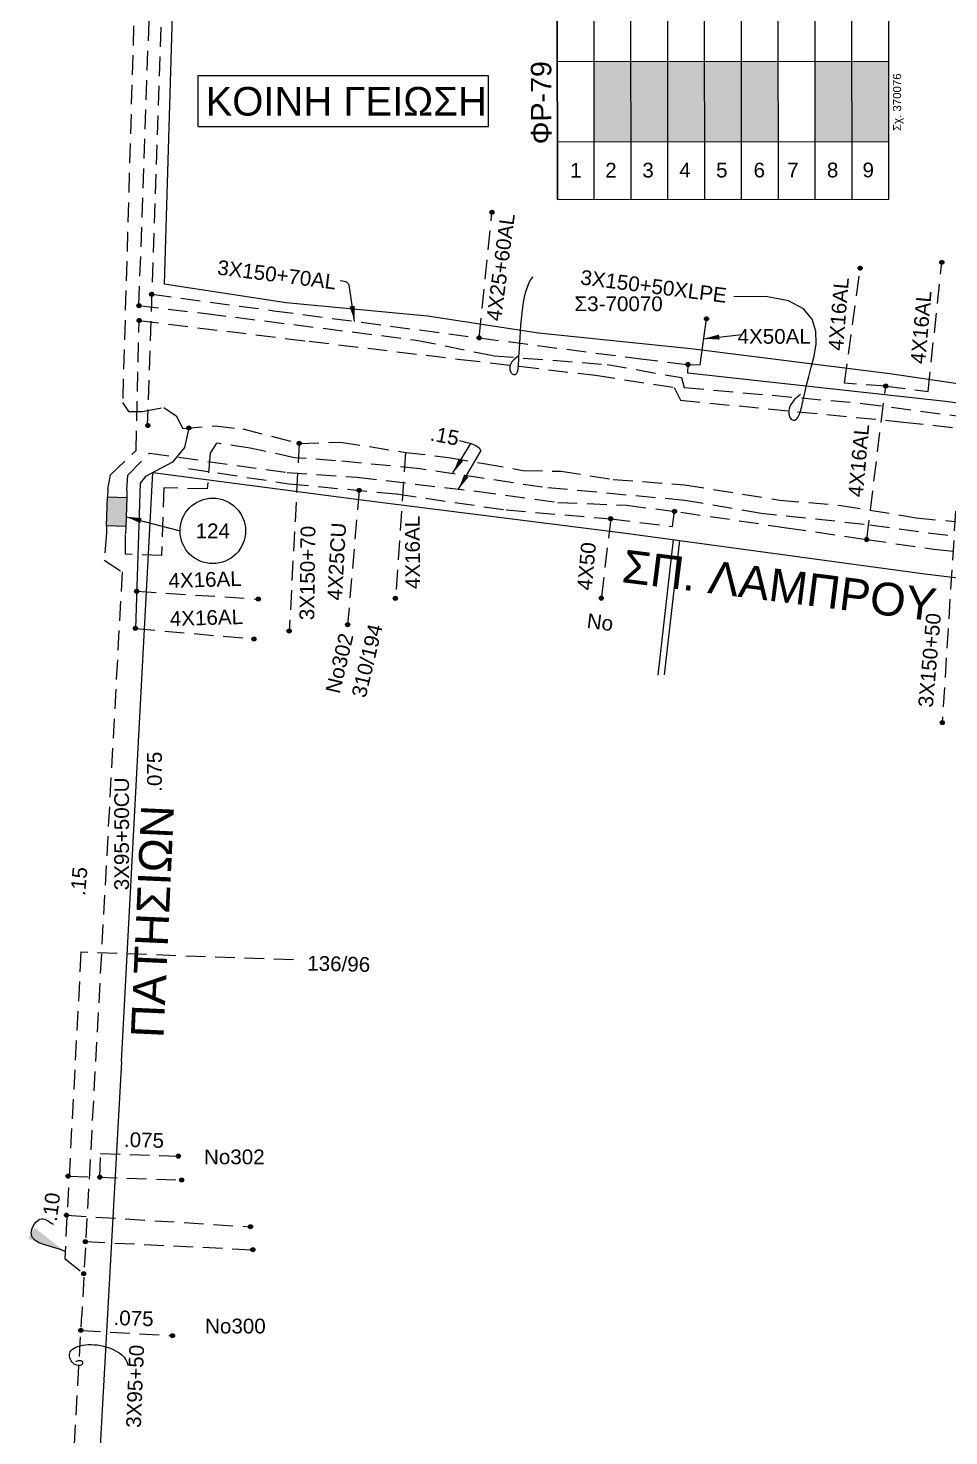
# Model space of a CAD drawing. Header units: millimetres. Extents: x 2893 to 4023, y 216 to 730.
# Drawn here: x 3013.5 to 3073.1, y 320.5 to 411.6 of the extents above; entities that cross this region are included whole.
import ezdxf
from ezdxf.enums import TextEntityAlignment as Align

# ---------------------------------------------------------------- set-up
doc = ezdxf.new("R2010")
doc.units = ezdxf.units.MM
doc.linetypes.add('DASHED', pattern=[19.05, 12.7, -6.35])
for name, color, linetype in [('Link Box 4 Διευθύνσεων', 7, 'Continuous'), ('Άγνωστα', 7, 'Continuous'), ('Ασφαλειοκιβώτια Χ.Τ 9 αναχωρήσεων', 7, 'Continuous'), ('Επιγραφές - Σχήματα', 7, 'Continuous'), ('Καλώδια ΧΤ   3x150+50AL XLPE', 7, 'DASHED'), ('Καλώδια ΧΤ   3x150+70 AL', 7, 'DASHED'), ('Καλώδια ΧΤ   3x95+50CU', 7, 'DASHED'), ('Συνδέσεις', 7, 'Continuous'), ('Υπόβαθρο ΔΕΗ', 7, 'Continuous'), ('Υπόγεια Καλώδια Δικτύου ΧΤ   .075', 7, 'DASHED'), ('Υπόγεια Καλώδια Δικτύου ΧΤ   .10', 7, 'DASHED'), ('Υπόγεια Καλώδια Δικτύου ΧΤ   .15', 7, 'DASHED'), ('Υπόγεια καλώδια Παροχών ΧΤ   4x16AL', 7, 'DASHED'), ('Υπόγεια καλώδια Παροχών ΧΤ   4x50AL', 7, 'DASHED')]:
    doc.layers.add(name, color=color, linetype=linetype)
doc.styles.add('arial', font='ARIAL.TTF')
doc.styles.get("Standard").update_dxf_attribs({"font": 'ARIAL.TTF'})
doc.linetypes.add('SYN_LINE', pattern='A,0.5,-0.0001,["/\\/\\/\\/",Standard,S=0.1,R=0,X=0,Y=-0.05],-0.25', length=0.7501)
doc.dimstyles.new('ISO-25', dxfattribs={"dimtxt": 2.5, "dimasz": 2.5, "dimexe": 1.25, "dimexo": 0.625, "dimtad": 1, "dimtxsty": 'Standard', "dimcen": 2.5, "dimadec": 0, "dimazin": 0, "dimtfac": 1, "dimtmove": 0, "dimatfit": 3, "dimfxl": 1, "dimarcsym": 0})

# ---------------------------------------------------------------- blocks, each defined once
blk = doc.blocks.new('LINK BOX 4 ΑΝΑΧΩΡΗΣΕΩΝ')
at = {"layer": 'Link Box 4 Διευθύνσεων', "ltscale": 40}
blk.add_hatch(color=256, dxfattribs=at).paths.add_polyline_path([(-3.54, 0), (-3.54, -4.67), (3.54, -4.67), (3.54, 0)])
for p, q in [((-3.54, 0), (-5.33, 0)), ((5.33, 0), (3.54, 0)), ((-3.54, -4.67), (-5.33, -4.67)), ((5.33, -4.67), (3.54, -4.67))]:
    blk.add_line(p, q, dxfattribs=at)
blk.add_lwpolyline([(-3.54, -4.67), (-3.54, 0), (3.54, 0), (3.54, -4.67)], close=True, dxfattribs=at)
blk = doc.blocks.new('_ΣΥΝΔΕΣΗ')
at = {"layer": 'Συνδέσεις', "linetype": 'SYN_LINE', "ltscale": 40}
blk.add_hatch(color=256, dxfattribs=at).paths.add_polyline_path([(-116.75, 2339.64, 1), (-117.75, 2339.64, 1)])
at = {"layer": 'Συνδέσεις'}
blk.add_circle((-117.25, 2339.64), 0.5, dxfattribs=at)
blk = doc.blocks.new('ΑΣΦΑΛΕΙΟΚΙΒΩΤΙΟ ΥΠΟΣΤΑΘΜΟΥ 9 ΑΝΑΧΩΡΗΣΕΩΝ')
at = {"layer": 'Ασφαλειοκιβώτια Χ.Τ 9 αναχωρήσεων', "ltscale": 40}
for p, q in [((-23.8, 40.36), (24.02, 40.36)), ((-9.72, 40.36), (-9.72, -40.64)), ((9.94, 40.36), (9.94, -40.64)), ((-23.8, 31.36), (24.02, 31.36)), ((-23.8, 22.36), (24.02, 22.36)), ((-23.8, 13.36), (24.02, 13.36)), ((-23.8, 4.36), (24.02, 4.36)), ((-23.8, -4.64), (24.02, -4.64)), ((-23.8, -13.64), (24.02, -13.64)), ((-23.8, -22.64), (24.02, -22.64)), ((-23.8, -31.64), (24.02, -31.64))]:
    blk.add_line(p, q, dxfattribs=at)
at = {"layer": 'Ασφαλειοκιβώτια Χ.Τ 9 αναχωρήσεων'}
blk.add_lwpolyline([(-23.8, -40.64), (24.02, -40.64), (24.02, 40.36), (-23.8, 40.36)], close=True, dxfattribs=at)
for s, p in [('1', (-18.45, 37.24)), ('2', (-18.45, 28.67)), ('3', (-18.45, 19.6)), ('4', (-18.45, 10.58)), ('5', (-18.45, 1.57)), ('6', (-18.45, -7.57)), ('7', (-18.45, -15.81)), ('8', (-18.45, -25.5)), ('9', (-18.45, -34.19))]:
    blk.add_text(s, height=3.6, rotation=270, dxfattribs=at).set_placement(p)
at = {"layer": 'Ασφαλειοκιβώτια Χ.Τ 9 αναχωρήσεων', "ltscale": 40}
for tag, height, p in [('ΟΝΟΜΑ', 5, (-0.16, 44.31)), ('ΚΕΙΜΕΝΟ 1', 2, (17.06, 35.59)), ('ΚΕΙΜΕΝΟ 2', 2, (17.06, 26.88)), ('ΚΕΙΜΕΝΟ 3', 2, (17.06, 17.69)), ('ΚΕΙΜΕΝΟ 4', 2, (17.06, 8.71)), ('ΚΕΙΜΕΝΟ 5', 2, (17.06, -0.13)), ('ΚΕΙΜΕΝΟ 6', 2, (17.06, -9.05)), ('ΚΕΙΜΕΝΟ 7', 2, (17.06, -18.13)), ('ΚΕΙΜΕΝΟ 8', 2, (17.06, -26.85)), ('ΚΕΙΜΕΝΟ 9', 2, (17.06, -35.99)), ('ΣΧ', 2, (-0.1, -42.64))]:
    blk.add_attdef(tag, text='', height=height, dxfattribs=at).set_placement(p, align=Align.MIDDLE_CENTER)

msp = doc.modelspace()

# ---------------------------------------------------------------- hatches: boundary and pattern name
at = {"layer": 'Άγνωστα'}
for color, points in [(6, [(3050.142, 404.273), (3052.527, 404.275), (3052.523, 409.483), (3050.138, 409.481)]), (85, [(3052.527, 404.275), (3054.912, 404.276), (3054.908, 409.485), (3052.523, 409.483)]), (190, [(3054.912, 404.276), (3057.297, 404.278), (3057.293, 409.486), (3054.908, 409.485)]), (17, [(3057.297, 404.278), (3059.681, 404.28), (3059.677, 409.488), (3057.293, 409.486)]), (30, [(3059.681, 404.28), (3062.066, 404.282), (3062.062, 409.49), (3059.677, 409.488)]), (4, [(3064.451, 404.284), (3066.836, 404.285), (3066.832, 409.494), (3064.447, 409.492)]), (2, [(3066.836, 404.285), (3069.221, 404.287), (3069.217, 409.495), (3066.832, 409.494)])]:
    msp.add_hatch(color=color, dxfattribs=at).paths.add_polyline_path(points)

# ---------------------------------------------------------------- linework, layer by layer
at = {"layer": 'Άγνωστα', "color": 6, "linetype": 'DASHED', "ltscale": 0.1}
for points in [[(3020.674, 393.668), (3020.674, 393.668), (3021.979, 430.433), (3026.165, 430.146), (3026.179, 430.454)], [(3027.415, 430.414), (3027.377, 429.477), (3022.873, 429.591), (3022.665, 428.83), (3021.215, 385.961), (3021.215, 385.961)]]:
    msp.add_lwpolyline(points, dxfattribs=at)
at = {"layer": 'Άγνωστα', "linetype": 'DASHED', "ltscale": 0.1}
msp.add_lwpolyline([(3042.699, 391.585), (3043.523, 399.71)], dxfattribs=at)
at = {"layer": 'Άγνωστα', "color": 85, "linetype": 'DASHED', "ltscale": 0.1}
for points in [[(3018.659, 381.763), (3018.842, 382.724), (3020.492, 384.304), (3020.687, 392.703)], [(3016.091, 337.329), (3023.435, 337.083)], [(3015.988, 334.802), (3027.896, 334.051)], [(3017.205, 333.092), (3028.048, 332.566)]]:
    msp.add_lwpolyline(points, dxfattribs=at)
at = {"layer": 'Άγνωστα'}
msp.add_lwpolyline([(3090.04, 379.139), (3090.139, 385.42), (3079.245, 386.629), (3072.894, 387.464), (3056.202, 389.305), (3056.223, 389.859)], dxfattribs=at)
at = {"layer": 'Άγνωστα', "color": 4}
msp.add_lwpolyline([(3023.902, 385.753), (3023.623, 384.493), (3022.838, 383.542), (3021.1, 382.617), (3020.75, 382.169), (3020.444, 372.777)], dxfattribs=at)
at = {"layer": 'Άγνωστα', "color": 4, "linetype": 'DASHED', "ltscale": 0.1}
msp.add_lwpolyline([(3031.047, 384.756), (3030.403, 372.605)], dxfattribs=at)
at = {"layer": 'Άγνωστα', "color": 17, "linetype": 'DASHED', "ltscale": 0.1}
for points in [[(3023.885, 383.133), (3030.377, 382.139), (3037.354, 381.482), (3044.441, 380.443), (3051.214, 379.876), (3055.217, 379.379), (3055.341, 380.356)], [(3034.931, 381.71), (3034.184, 373.015)], [(3051.214, 379.876), (3050.602, 374.736)]]:
    msp.add_lwpolyline(points, dxfattribs=at)
at = {"layer": 'Άγνωστα', "color": 30, "linetype": 'DASHED', "ltscale": 0.1}
msp.add_lwpolyline([(3073.535, 380.371), (3072.677, 366.684)], dxfattribs=at)
at = {"layer": 'Επιγραφές - Σχήματα', "color": 190}
msp.add_lwpolyline([(3024.481, 405.265), (3043.301, 405.266), (3043.301, 408.538), (3024.481, 408.537)], close=True, dxfattribs=at)
at = {"layer": 'Επιγραφές - Σχήματα'}
for points in [[(3045.25, 390.413), (3045.068, 390.273), (3044.927, 390.143), (3044.823, 390.023), (3044.75, 389.912), (3044.704, 389.81), (3044.679, 389.717), (3044.673, 389.632), (3044.678, 389.556), (3044.692, 389.487), (3044.713, 389.426), (3044.74, 389.372), (3044.771, 389.327), (3044.806, 389.288), (3044.843, 389.257), (3044.882, 389.234), (3044.921, 389.218), (3044.96, 389.209), (3044.998, 389.207), (3045.034, 389.214), (3045.069, 389.23), (3045.101, 389.254), (3045.131, 389.289), (3045.157, 389.333), (3045.18, 389.388), (3045.198, 389.455), (3045.214, 389.537), (3045.227, 389.639), (3045.239, 389.764), (3045.25, 389.918), (3045.262, 390.104), (3045.274, 390.327), (3045.288, 390.591), (3045.304, 390.898), (3045.324, 391.241), (3045.347, 391.611), (3045.374, 391.999), (3045.405, 392.396), (3045.441, 392.793), (3045.481, 393.181), (3045.527, 393.55), (3045.578, 393.894), (3045.636, 394.21), (3045.702, 394.499), (3045.778, 394.761), (3045.864, 394.996), (3045.962, 395.205), (3046.073, 395.386), (3046.199, 395.541)], [(3034.273, 395.01), (3034.228, 395.076), (3034.188, 395.126), (3034.148, 395.164), (3034.1, 395.193), (3034.038, 395.215), (3033.955, 395.235), (3033.843, 395.255), (3033.697, 395.278)], [(3063.51, 387.916), (3063.29, 387.75), (3063.116, 387.588), (3062.983, 387.43), (3062.884, 387.278), (3062.817, 387.133), (3062.775, 386.997), (3062.753, 386.871), (3062.746, 386.757), (3062.751, 386.657), (3062.765, 386.569), (3062.786, 386.493), (3062.814, 386.429), (3062.848, 386.376), (3062.887, 386.332), (3062.928, 386.299), (3062.972, 386.274), (3063.017, 386.258), (3063.062, 386.251), (3063.108, 386.254), (3063.154, 386.267), (3063.199, 386.29), (3063.244, 386.326), (3063.288, 386.374), (3063.33, 386.434), (3063.371, 386.508), (3063.41, 386.594), (3063.447, 386.69), (3063.483, 386.795), (3063.517, 386.906), (3063.549, 387.022), (3063.578, 387.142), (3063.606, 387.263), (3063.633, 387.387), (3063.663, 387.527), (3063.701, 387.702), (3063.752, 387.928), (3063.822, 388.221), (3063.916, 388.6), (3064.038, 389.082), (3064.195, 389.683), (3064.375, 390.407), (3064.504, 391.208), (3064.493, 392.025), (3064.252, 392.798), (3063.69, 393.467), (3062.719, 393.972), (3061.248, 394.253), (3059.188, 394.249)], [(3042.822, 384.287), (3042.728, 384.416), (3042.612, 384.52), (3042.474, 384.606), (3042.313, 384.677), (3042.129, 384.74), (3041.922, 384.797), (3041.69, 384.856), (3041.435, 384.919)], [(3016.591, 325.337), (3016.736, 325.39), (3016.849, 325.406), (3016.932, 325.393), (3016.989, 325.357), (3017.02, 325.306), (3017.029, 325.247), (3017.017, 325.189), (3016.987, 325.137), (3016.94, 325.099), (3016.88, 325.075), (3016.81, 325.065), (3016.733, 325.069), (3016.651, 325.087), (3016.568, 325.119), (3016.486, 325.164), (3016.41, 325.223), (3016.341, 325.295), (3016.281, 325.378), (3016.233, 325.468), (3016.199, 325.565), (3016.179, 325.664), (3016.177, 325.764), (3016.194, 325.862), (3016.231, 325.954), (3016.291, 326.041), (3016.372, 326.119), (3016.473, 326.189), (3016.59, 326.251), (3016.724, 326.305), (3016.873, 326.349), (3017.034, 326.383), (3017.206, 326.408), (3017.387, 326.423), (3017.576, 326.426), (3017.771, 326.419), (3017.972, 326.4), (3018.177, 326.368), (3018.384, 326.323), (3018.592, 326.264), (3018.8, 326.192), (3019.007, 326.105), (3019.206, 326.003), (3019.393, 325.886), (3019.562, 325.753), (3019.708, 325.605), (3019.826, 325.44), (3019.911, 325.259), (3019.956, 325.062)]]:
    msp.add_lwpolyline(points, dxfattribs=at)
msp.add_circle((3025.455, 379.093), 2.12, dxfattribs=at)
at = {"layer": 'Καλώδια ΧΤ   3x150+50AL XLPE', "color": 6, "ltscale": 0.1}
msp.add_lwpolyline([(3020.674, 393.668), (3025.029, 393.154), (3038.621, 391.443), (3043.658, 390.422), (3050.993, 389.858), (3055.789, 389.012), (3055.789, 389.012), (3055.972, 388.372), (3067.495, 387.345), (3078.21, 385.922), (3083.494, 385.478), (3087.686, 385.035), (3090.208, 384.235), (3091.89, 384.058), (3093.183, 384.102), (3094.071, 385.832), (3094.559, 387.074), (3095.27, 387.562), (3095.962, 405.023), (3091.492, 405.442)], dxfattribs=at)
at = {"layer": 'Καλώδια ΧΤ   3x150+50AL XLPE', "color": 85, "ltscale": 0.1}
msp.add_lwpolyline([(3020.687, 392.703), (3031.702, 391.362), (3041.512, 390.193), (3050.219, 389.161), (3055.315, 388.371), (3055.727, 387.546), (3070.174, 386.136), (3085.359, 384.452), (3087.686, 384.273)], dxfattribs=at)
at = {"layer": 'Καλώδια ΧΤ   3x150+70 AL', "ltscale": 0.1}
msp.add_lwpolyline([(3021.501, 394.405), (3029.397, 393.343), (3042.699, 391.585), (3052.995, 390.239), (3056.223, 389.859)], dxfattribs=at)
at = {"layer": 'Καλώδια ΧΤ   3x95+50CU', "color": 85, "ltscale": 0.1}
for points in [[(3018.566, 378.941), (3018.419, 377.199), (3019.589, 376.445), (3016.967, 328.334)], [(3016.499, 319.954), (3016.967, 328.334), (3016.967, 328.334)]]:
    msp.add_lwpolyline(points, dxfattribs=at)
at = {"layer": 'Υπόβαθρο ΔΕΗ'}
for points in [[(3023.314, 429.157), (3022.303, 395.085), (3030.206, 393.878), (3039.345, 393.003), (3046.537, 391.916), (3056.411, 390.901), (3069.284, 389.287), (3077.35, 388.096), (3085.963, 387.046), (3090.83, 386.661), (3093.386, 425.446), (3076.812, 426.401), (3049.231, 427.794), (3037.474, 428.546), (3023.314, 429.157)], [(3019.546, 344.739), (3021.577, 382.876), (3035.083, 381.09), (3052.193, 378.936), (3071.542, 376.31), (3090.274, 374.047), (3089.328, 360.324), (3088.435, 344.737)], [(3055.254, 378.521), (3054.263, 369.742)], [(3055.673, 378.464), (3054.674, 369.764)]]:
    msp.add_lwpolyline(points, dxfattribs=at)
at = {"layer": 'Υπόβαθρο ΔΕΗ', "ltscale": 0.1}
msp.add_lwpolyline([(3019.546, 344.739), (3017.434, 306.629), (3085.667, 301.108), (3088.435, 344.737)], dxfattribs=at)
at = {"layer": 'Υπόγεια Καλώδια Δικτύου ΧΤ   .075', "color": 85, "ltscale": 0.1}
for points in [[(3018.141, 337.26), (3018.185, 338.793), (3023.227, 338.623)], [(3016.912, 327.342), (3022.846, 327.008)]]:
    msp.add_lwpolyline(points, dxfattribs=at)
at = {"layer": 'Υπόγεια Καλώδια Δικτύου ΧΤ   .10', "color": 85, "ltscale": 0.1}
for points in [[(3016.92, 351.818), (3015.873, 331.99), (3017.101, 331.021)], [(3030.685, 351.324), (3016.92, 351.818), (3016.92, 351.818)]]:
    msp.add_lwpolyline(points, dxfattribs=at)
at = {"layer": 'Υπόγεια Καλώδια Δικτύου ΧΤ   .15', "color": 4, "ltscale": 0.1}
msp.add_lwpolyline([(3020.883, 430.819), (3019.616, 387.404), (3019.994, 386.824), (3020.895, 386.824), (3022.289, 387.085), (3023.073, 386.534), (3023.509, 385.721), (3025.606, 385.891), (3027.408, 385.688), (3031.047, 384.756), (3033.719, 384.843), (3037.931, 384.175), (3040.706, 383.849), (3043.001, 383.443), (3045.528, 383.007), (3047.997, 382.949), (3051.37, 382.426), (3055.992, 382.078), (3062.131, 381.089), (3066.114, 380.74), (3070.985, 379.944), (3075.337, 379.505)], dxfattribs=at)
at = {"layer": 'Υπόγεια Καλώδια Δικτύου ΧΤ   .15', "color": 173, "ltscale": 0.1}
msp.add_lwpolyline([(3076.804, 378.279), (3067.623, 379.508), (3060.95, 380.218), (3056.002, 381.064), (3046.794, 381.91), (3038.865, 383.113), (3033.393, 383.632), (3030.745, 383.823), (3027.878, 384.451), (3025.693, 384.778), (3025.284, 384.124), (3025.092, 381.804), (3022.28, 381.886), (3022.142, 377.489), (3019.798, 377.59), (3019.802, 378.9)], dxfattribs=at)
at = {"layer": 'Υπόγεια Καλώδια Δικτύου ΧΤ   .15', "color": 17, "ltscale": 0.1}
msp.add_lwpolyline([(3019.896, 381.722), (3019.95, 382.692), (3021.353, 384.123), (3030.272, 382.868), (3034.78, 382.565), (3042.518, 381.656), (3047.784, 380.937), (3052.236, 380.75), (3055.758, 380.303), (3062.588, 379.296), (3067.787, 378.533), (3072.128, 377.913), (3077.539, 377.341), (3079.924, 377.245), (3083.168, 377.007), (3086.507, 376.054), (3087.686, 376.054), (3089.849, 375.626), (3091.849, 375.998), (3100.356, 374.616), (3103.449, 373.979)], dxfattribs=at)
at = {"layer": 'Υπόγεια καλώδια Παροχών ΧΤ   4x16AL', "color": 17, "ltscale": 0.1}
for points in [[(3069.017, 388.465), (3071.764, 388.123), (3072.65, 396.477)], [(3069.017, 388.465), (3066.358, 388.65), (3067.363, 396.093)], [(3067.787, 378.533), (3069.017, 388.465)]]:
    msp.add_lwpolyline(points, dxfattribs=at)
at = {"layer": 'Υπόγεια καλώδια Παροχών ΧΤ   4x16AL', "color": 4, "ltscale": 0.1}
for points in [[(3037.931, 384.175), (3037.274, 374.725)], [(3020.523, 375.181), (3028.406, 374.676)], [(3020.444, 372.777), (3028.119, 372.096)]]:
    msp.add_lwpolyline(points, dxfattribs=at)
at = {"layer": 'Υπόγεια καλώδια Παροχών ΧΤ   4x50AL'}
msp.add_lwpolyline([(3056.223, 389.859), (3057.003, 389.838), (3057.414, 392.813)], dxfattribs=at)

# ---------------------------------------------------------------- block references
at = {"layer": 'Link Box 4 Διευθύνσεων', "xscale": 0.2649871955224045, "yscale": 0.2649871955224045, "zscale": 0.2649871955224045, "rotation": 88.10470630112887}
msp.add_blockref('LINK BOX 4 ΑΝΑΧΩΡΗΣΕΩΝ', (3018.613, 380.352), dxfattribs=at)
at = {"layer": 'Ασφαλειοκιβώτια Χ.Τ 9 αναχωρήσεων', "xscale": 0.2649871955223489, "yscale": 0.2649871955223489, "zscale": 0.2649871955223489, "rotation": 90.04340889657617}
msp.add_blockref('ΑΣΦΑΛΕΙΟΚΙΒΩΤΙΟ ΥΠΟΣΤΑΘΜΟΥ 9 ΑΝΑΧΩΡΗΣΕΩΝ', (3058.451, 406.854), dxfattribs=at).add_auto_attribs({'ΟΝΟΜΑ': 'ΦP-79', 'ΣΧ': 'Σχ. 370076'})
at = {"layer": 'Συνδέσεις', "xscale": 0.2649871955223772, "yscale": 0.2649871955223772, "zscale": 0.2649871955223772}
for p in [(3074.592, -220.263), (3103.719, -223.497), (3098.431, -223.881), (3052.57, -225.569), (3051.743, -226.305), (3051.756, -227.27), (3088.482, -227.161), (3073.767, -228.388), (3087.292, -230.115), (3100.085, -231.508), (3052.321, -234.061), (3054.971, -234.221), (3062.115, -235.218), (3066, -238.263), (3082.283, -240.097), (3086.41, -239.618), (3098.856, -241.44), (3051.591, -244.793), (3059.475, -245.298), (3068.343, -245.248), (3081.671, -245.237), (3051.513, -247.197), (3061.471, -247.368), (3065.253, -246.958), (3059.188, -247.878), (3103.746, -253.29), (3054.295, -281.351), (3047.159, -282.645), (3049.209, -282.713), (3054.504, -282.891), (3047.056, -285.172), (3058.965, -285.922), (3048.274, -286.881), (3059.117, -287.408), (3048.17, -288.953), (3047.98, -292.631), (3053.915, -292.966)]:
    msp.add_blockref('_ΣΥΝΔΕΣΗ', p, dxfattribs=at)

# ---------------------------------------------------------------- texts
at = {"layer": 'Άγνωστα', "char_height": 0.954, "width": 89.23272, "attachment_point": 1, "style": 'arial'}
for s, insert, rotation in [('4X25+60AL', (3043.157, 392.749), 82.51718), ('3X150+70', (3031.063, 373.313), 89.24541), ('4X25CU', (3032.857, 374.621), 86.8043), ('4X50', (3049.034, 375.295), 84.84), ('3X150+50', (3071.112, 367.719), 84.97636)]:
    msp.add_mtext(s, dxfattribs=dict(at, insert=insert, rotation=rotation))
at = {"layer": 'Επιγραφές - Σχήματα'}
for s, p in [('No302', (3024.885, 338.098)), ('No300', (3024.955, 327.149))]:
    msp.add_text(s, height=0.954, dxfattribs=at).set_placement(p)
at = {"layer": 'Επιγραφές - Σχήματα', "color": 190, "insert": (3024.986, 407.823), "char_height": 1.85491, "width": 18.61858, "attachment_point": 1, "rotation": 0.00264}
msp.add_mtext('KOINH ΓΕΙΩΣΗ', dxfattribs=at)
at = {"layer": 'Επιγραφές - Σχήματα', "char_height": 0.954, "style": 'arial'}
for s, insert, width, attachment_point in [('Σ3-70070', (3048.868, 394.268), 89.23272, 1), ('124', (3025.455, 379.093), 2.61091, 5)]:
    msp.add_mtext(s, dxfattribs=dict(at, insert=insert, width=width, attachment_point=attachment_point))
at = {"layer": 'Επιγραφές - Σχήματα', "attachment_point": 1, "style": 'arial'}
for s, insert, char_height, width, rotation in [('ΣΠ. ΛΑΜΠΡΟΥ', (3052.134, 377.885), 2.1199, 45.10117, 352.83324), ('No', (3049.744, 373.764), 0.954, 89.23272, 352.75166), ('310/194', (3034.42, 368.455), 0.954, 89.23272, 76.63102), ('No302', (3032.737, 368.724), 0.954, 89.23272, 76.63102), ('ΠΑΤΗΣΙΩΝ', (3020.144, 346.334), 2.1199, 45.10117, 87.39553), ('136/96', (3031.58, 351.594), 0.954, 89.23272, 358.63869)]:
    msp.add_mtext(s, dxfattribs=dict(at, insert=insert, char_height=char_height, width=width, rotation=rotation))
at = {"layer": 'Καλώδια ΧΤ   3x150+50AL XLPE', "insert": (3049.332, 395.995), "char_height": 0.95395, "width": 89.23272, "attachment_point": 1, "rotation": 352.75166, "style": 'arial'}
msp.add_mtext('3X150+50XLPE', dxfattribs=at)
at = {"layer": 'Καλώδια ΧΤ   3x150+70 AL', "insert": (3025.825, 396.633), "char_height": 0.954, "width": 89.23272, "attachment_point": 1, "rotation": 352.75166, "style": 'arial'}
msp.add_mtext('3X150+70AL', dxfattribs=at)
at = {"layer": 'Καλώδια ΧΤ   3x95+50CU', "char_height": 0.954, "width": 89.23272, "attachment_point": 1, "style": 'arial'}
for s, insert, rotation in [('3X95+50CU', (3019.076, 355.83), 90), ('3X95+50', (3019.837, 321.061), 87.64409)]:
    msp.add_mtext(s, dxfattribs=dict(at, insert=insert, rotation=rotation))
at = {"layer": 'Υπόγεια Καλώδια Δικτύου ΧΤ   .075', "char_height": 0.954, "width": 89.23272, "attachment_point": 1, "style": 'arial'}
for insert, rotation in [((3021.201, 362.205), 90), ((3019.72, 340.184), 358.22137), ((3019.044, 328.647), 358.22137)]:
    msp.add_mtext('.075', dxfattribs=dict(at, insert=insert, rotation=rotation))
at = {"layer": 'Υπόγεια Καλώδια Δικτύου ΧΤ   .10', "insert": (3014.408, 334.476), "char_height": 0.954, "width": 89.23272, "attachment_point": 1, "rotation": 83.01124, "style": 'arial'}
msp.add_mtext('.10', dxfattribs=at)
at = {"layer": 'Υπόγεια Καλώδια Δικτύου ΧΤ   .15', "char_height": 0.954, "width": 89.23272, "attachment_point": 1, "style": 'arial'}
for insert, rotation in [((3039.657, 385.891), 348.83275), ((3016.231, 355.534), 84.96925)]:
    msp.add_mtext('.15', dxfattribs=dict(at, insert=insert, rotation=rotation))
at = {"layer": 'Υπόγεια καλώδια Παροχών ΧΤ   4x16AL', "char_height": 0.954, "width": 89.23272, "attachment_point": 1, "style": 'arial'}
for insert, rotation in [((3065.294, 390.803), 85.24209), ((3070.613, 389.947), 84.84), ((3066.579, 381.329), 84.84), ((3037.922, 375.323), 90.39116), ((3022.569, 376.351), 1.59758), ((3022.657, 373.885), 1.59758)]:
    msp.add_mtext('4X16AL', dxfattribs=dict(at, insert=insert, rotation=rotation))
at = {"layer": 'Υπόγεια καλώδια Παροχών ΧΤ   4x50AL', "insert": (3059.427, 392.157), "char_height": 0.954, "width": 89.23272, "attachment_point": 1, "style": 'arial'}
msp.add_mtext('4X50AL', dxfattribs=at)

# ---------------------------------------------------------------- leaders
at = {"layer": 'Επιγραφές - Σχήματα'}
for points, override in [([(3034.629, 392.652), (3034.273, 395.01)], {"dimasz": 1, "dimgap": 0.625, "dimtad": 0}), ([(3057.251, 391.529), (3059.707, 391.795)], {"dimasz": 1, "dimgap": 0.625, "dimtad": 0}), ([(3041.004, 382.839), (3042.15, 384.739)], {"dimasz": 1, "dimtad": 0}), ([(3041.362, 381.792), (3042.822, 384.287)], {"dimasz": 1, "dimgap": 0.625, "dimtad": 0}), ([(3019.839, 380.009), (3023.335, 379.093)], {"dimasz": 1, "dimtad": 0})]:
    msp.add_leader(points, dimstyle='ISO-25', override=override, dxfattribs=at)
at = {"layer": 'Επιγραφές - Σχήματα', "ltscale": 40, "path_type": 1}
msp.add_leader([(3015.892, 332.442), (3013.693, 333.646), (3014.366, 334.568), (3015.133, 334.224)], dimstyle='ISO-25', override={"dimgap": 0.625, "dimtad": 0}, dxfattribs=at)

doc.saveas('drawing.dxf')
